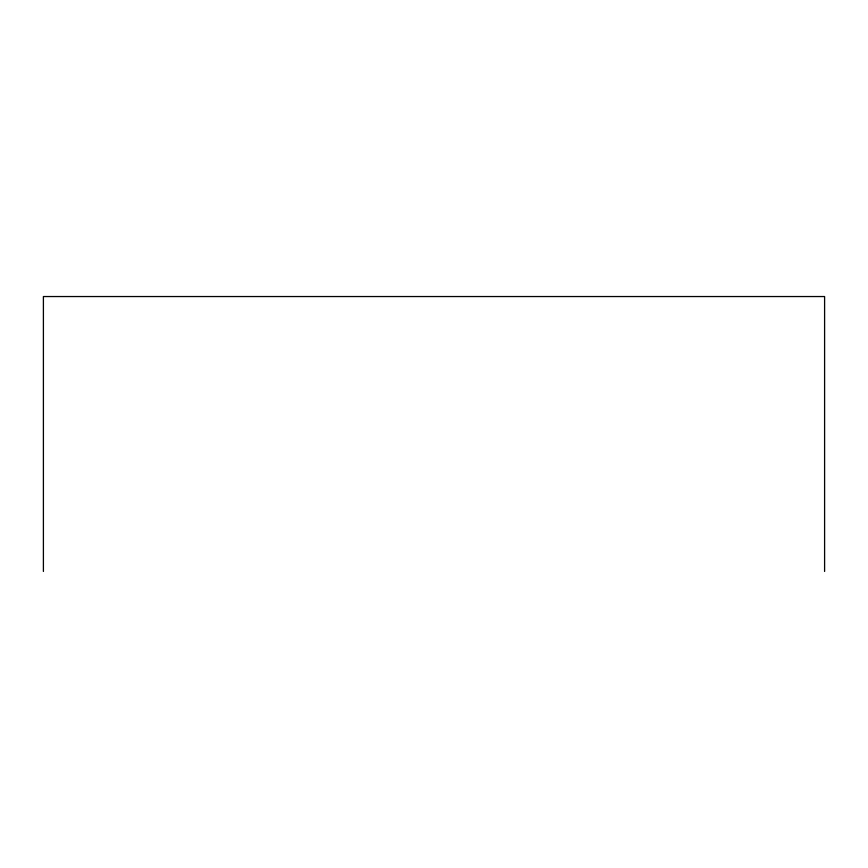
<?xml version="1.0" encoding="UTF-8"?>
<svg xmlns="http://www.w3.org/2000/svg" width="868" height="868" viewBox="0 0 868 868"><rect width="100%" height="100%" fill="white"/><g stroke="black" fill="none" stroke-linecap="round" stroke-linejoin="round"><path stroke-width="1.3" d="M824.6 571.459L824.6 296.541L43.4 296.541L43.4 571.459"/></g></svg>
